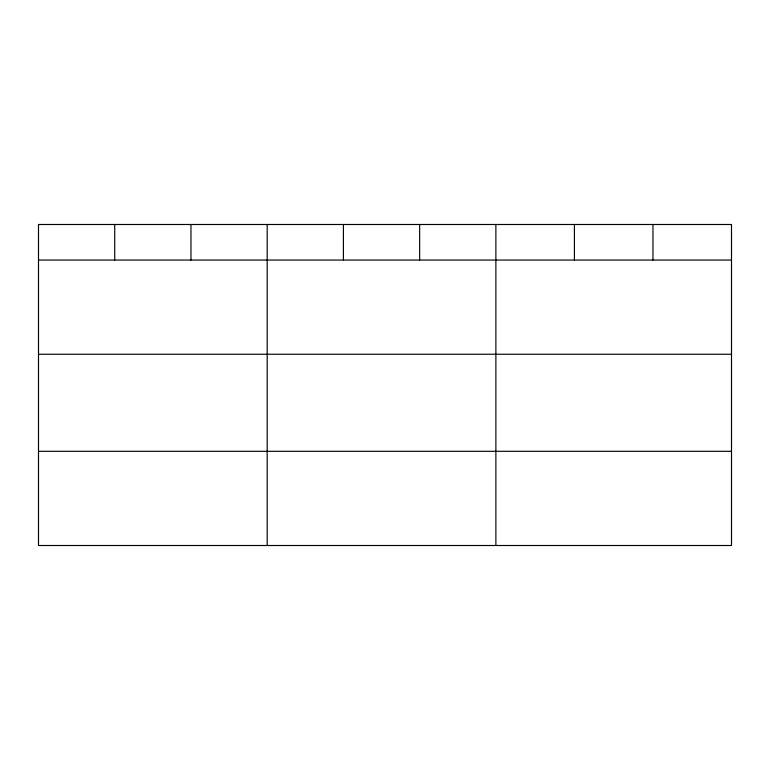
<?xml version="1.0" encoding="UTF-8"?>
<svg xmlns="http://www.w3.org/2000/svg" width="770" height="770" viewBox="0 0 770 770"><rect width="100%" height="100%" fill="white"/><g stroke="black" fill="none" stroke-linecap="round" stroke-linejoin="round"><path stroke-width="1.16" d="M38.5 260.048L731.5 260.048M38.5 354.248L731.5 354.248M38.5 451.307L731.5 451.307M652.96 224.494L652.96 260.048M574.42 224.494L574.42 260.048M495.88 224.494L495.88 545.506M419.65 224.494L419.65 260.048M343.42 224.494L343.42 260.048M267.19 224.494L267.19 545.506M190.96 224.494L190.96 260.048M114.73 224.494L114.73 260.048M731.5 224.494L38.5 224.494L38.5 545.506L731.5 545.506L731.5 224.494"/></g></svg>
